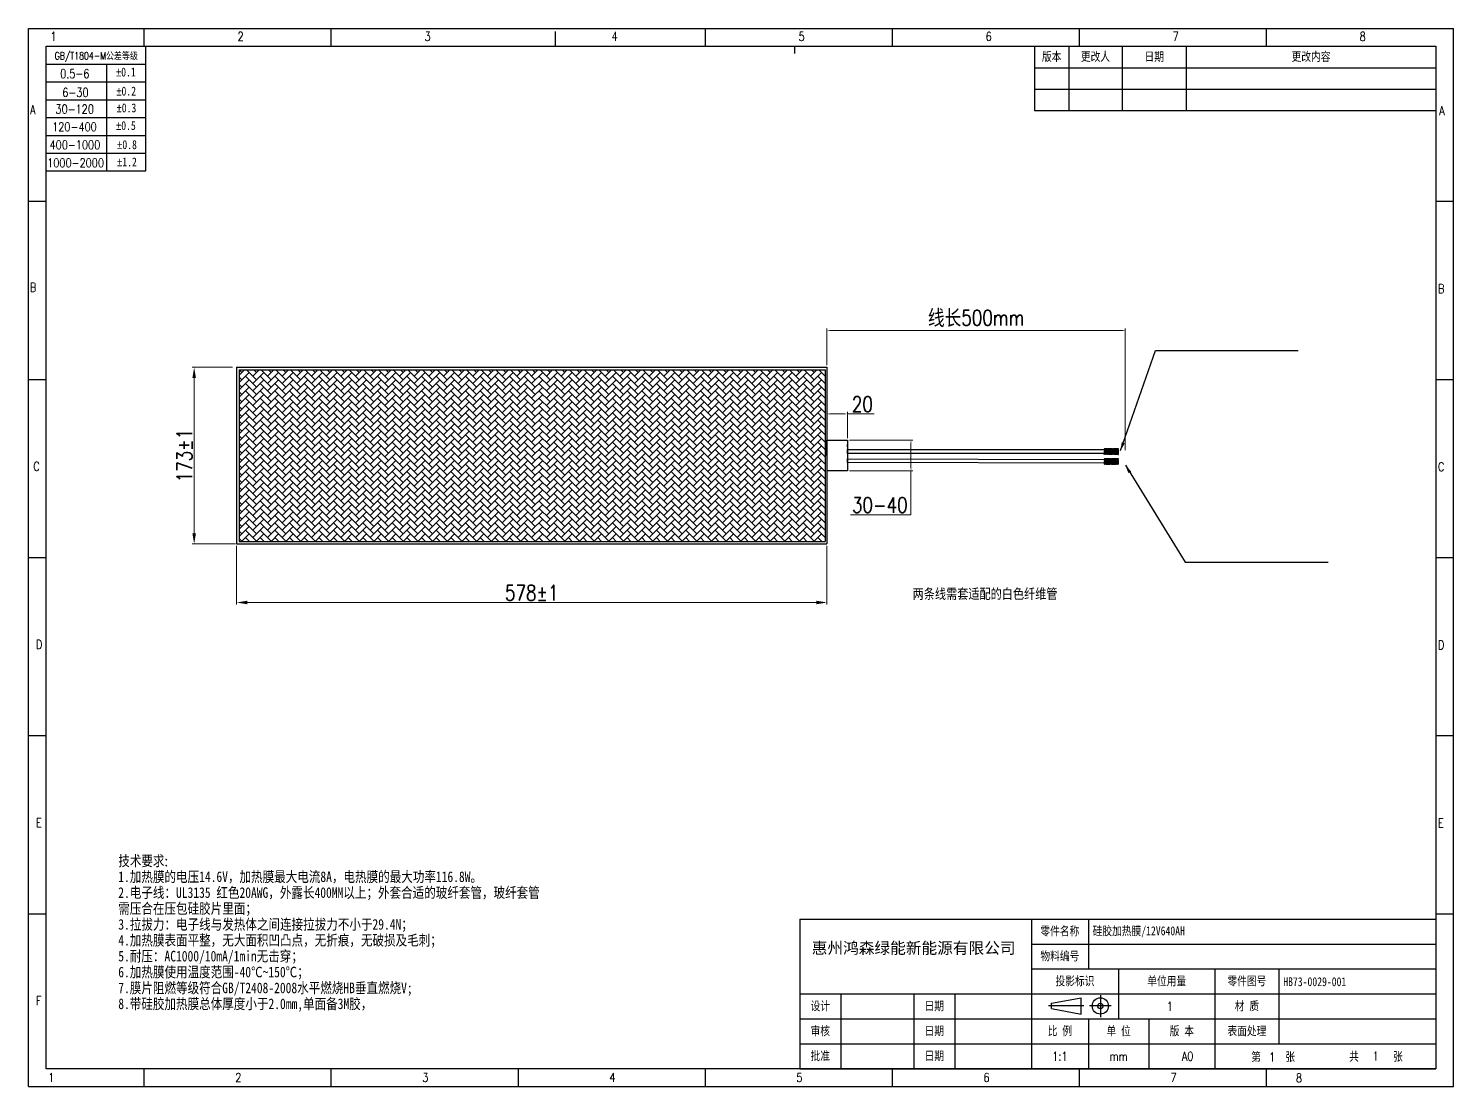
# Model space of a CAD drawing. Header units: millimetres. Extents: x 968 to 6118, y -423 to 1223.
# Drawn here: x 968 to 2363, y -283 to 753 of the extents above; entities that cross this region are included whole.
import ezdxf

# ---------------------------------------------------------------- set-up
doc = ezdxf.new("R2010")
doc.units = ezdxf.units.MM
doc.header["$LTSCALE"] = 30
doc.header["$PDMODE"] = 3
doc.header["$PDSIZE"] = 0.3
doc.layers.get('0').update_dxf_attribs({"linetype": 'CONTINUOUS'})
doc.layers.get('Defpoints').update_dxf_attribs({"linetype": 'CONTINUOUS'})
for name, color, linetype in [('WM2410-00604-0039', 7, 'CONTINUOUS'), ('WM7432-01281-0035', 7, 'CONTINUOUS'), ('WM7432-01281-0039', 7, 'CONTINUOUS')]:
    doc.layers.add(name, color=color, linetype=linetype)
doc.styles.get("Standard").update_dxf_attribs({"font": 'simplex.shx', "width": 0.8})
doc.styles.add('TEXTSTYLE_1', font='gdt', dxfattribs={"width": 0.8})
doc.dimstyles.get("Standard").update_dxf_attribs({"dimtxt": 15, "dimasz": 12, "dimexe": 2, "dimexo": 0.5, "dimtad": 1, "dimdsep": 46, "dimtxsty": 'Standard', "dimblk": '_FILLED', "dimblk1": '_FILLED', "dimblk2": '_FILLED', "dimcen": 0.09, "dimadec": 0, "dimazin": 0, "dimtol": 1, "dimtp": 0.01, "dimtm": 0.01, "dimtfac": 1, "dimtofl": 0, "dimtmove": 0, "dimatfit": 3, "dimldrblk": '_FILLED', "dimfxl": 1, "dimtolj": 1, "dimarcsym": 0})
doc.dimstyles.new('YanXiu', dxfattribs={"dimscale": 2, "dimtxt": 2, "dimasz": 2.2, "dimexe": 0.66, "dimexo": 0.66, "dimgap": 0.66, "dimtad": 1, "dimtoh": 1, "dimdsep": 46, "dimtxsty": 'Standard', "dimcen": 0.5, "dimclrd": 1, "dimclre": 1, "dimclrt": 4, "dimazin": 2, "dimtfac": 1, "dimtmove": 0, "dimatfit": 3, "dimfxl": 1, "dimlwd": 5, "dimlwe": 5, "dimarcsym": 0})

# ---------------------------------------------------------------- blocks, each defined once
blk = doc.blocks.new('*T52')
at = {"color": 0, "linetype": 'ByBlock', "lineweight": -2, "transparency": 16777216}
for p, q in [((0, 0), (392.7500969215696, 0)), ((0, 0), (0, -62.78420732313589)), ((33.48491057233923, 0), (33.48491057233923, -62.78420732313589)), ((85.80508334161914, 0), (85.80508334161914, -62.78420732313589)), ((148.5892906647553, 0), (148.5892906647553, -62.78420732313589)), ((392.7500969215696, 0), (392.7500969215696, -62.78420732313589)), ((0, -20.92806910771196), (392.7500969215696, -20.92806910771196)), ((0, -41.85613821542393), (392.7500969215696, -41.85613821542393)), ((0, -62.78420732313589), (392.7500969215696, -62.78420732313589))]:
    blk.add_line(p, q, dxfattribs=at)
at = {"color": 0, "transparency": 16777216, "char_height": 8.720028795054397, "attachment_point": 5}
for s, insert, width in [('版本', (16.74245528616962, -10.46403455385598), 32.85706849910785), ('更改人', (59.64499695697918, -10.46403455385598), 51.69233069604862), ('日期', (117.1971870031873, -10.46403455385598), 62.15636524990463), ('更改内容', (270.6696937931627, -10.46403455385598), 243.532964183583)]:
    blk.add_mtext(s, dxfattribs=dict(at, insert=insert, width=width))
blk = doc.blocks.new('*D53')
at = {"color": 3, "lineweight": 5, "transparency": 16777216}
for p, q in [((1167.680008904013, 421.0547114913238), (1128.151349704126, 421.0547114913238)), ((1130.131349704126, 258.5547114913236), (1130.131349704126, 410.5547114913238)), ((1170.680008904013, 248.0547114913237), (1128.151349704126, 248.0547114913237))]:
    blk.add_line(p, q, dxfattribs=at)
at = {"color": 3, "transparency": 16777216}
for points in [[(1128.381349704126, 410.5547114913238), (1131.881349704126, 410.5547114913238), (1130.131349704126, 421.0547114913238)], [(1128.381349704126, 258.5547114913236), (1131.881349704126, 258.5547114913236), (1130.131349704126, 248.0547114913237)]]:
    blk.add_solid(points, dxfattribs=at)
at = {"layer": 'Defpoints', "color": 0, "transparency": 16777216}
for p in [(1130.131349704126, 421.0547114913238), (1169.660008904013, 421.0547114913238), (1172.660008904013, 248.0547114913237)]:
    blk.add_point(p, dxfattribs=at)
at = {"color": 0, "transparency": 16777216, "insert": (1120.651349704125, 334.5547114913233), "char_height": 15, "attachment_point": 5, "rotation": 90}
blk.add_mtext('173%%P1', dxfattribs=at)
blk = doc.blocks.new('*D54')
at = {"color": 3, "lineweight": 5, "transparency": 16777216}
for p, q in [((1171.660008904012, 246.0747114913238), (1171.660008904012, 188.7235451960449)), ((1749.660008904012, 246.0747114913235), (1749.660008904012, 188.7235451960449)), ((1739.160008904012, 190.7035451960448), (1182.160008904012, 190.7035451960448))]:
    blk.add_line(p, q, dxfattribs=at)
at = {"color": 3, "transparency": 16777216}
for points in [[(1182.160008904012, 192.4535451960448), (1182.160008904012, 188.9535451960448), (1171.660008904012, 190.7035451960448)], [(1739.160008904012, 192.4535451960448), (1739.160008904012, 188.9535451960448), (1749.660008904012, 190.7035451960448)]]:
    blk.add_solid(points, dxfattribs=at)
at = {"layer": 'Defpoints', "color": 0, "transparency": 16777216}
for p in [(1171.660008904012, 248.0547114913238), (1749.660008904012, 248.0547114913235), (1171.660008904012, 190.7035451960448)]:
    blk.add_point(p, dxfattribs=at)
at = {"color": 0, "transparency": 16777216, "insert": (1460.660008904012, 200.1835451960448), "char_height": 15, "attachment_point": 5}
blk.add_mtext('578%%P1', dxfattribs=at)
blk = doc.blocks.new('_FILLED')
at = {"color": 0, "linetype": 'ByBlock'}
blk.add_solid([(0, 0), (-1, 0.2), (-1, -0.2)], dxfattribs=at)
blk = doc.blocks.new('*D57')
at = {"color": 3, "lineweight": 5, "transparency": 16777216}
for p, q in [((1771.640008904013, 349.5547114913237), (1833.941465769884, 349.5547114913237)), ((1831.961465769884, 346.5547114913237), (1831.961465769884, 322.5547114913237)), ((1771.640008904013, 319.5547114913237), (1833.941465769884, 319.5547114913237)), ((1831.961465769884, 319.5547114913237), (1831.961465769884, 276.6839393950526)), ((1831.961465769884, 276.6839393950526), (1772.838608627027, 276.6839393950526))]:
    blk.add_line(p, q, dxfattribs=at)
at = {"color": 3, "transparency": 16777216}
for points in [[(1831.461465769884, 346.5547114913237), (1832.461465769884, 346.5547114913237), (1831.961465769884, 349.5547114913237)], [(1831.461465769884, 322.5547114913237), (1832.461465769884, 322.5547114913237), (1831.961465769884, 319.5547114913237)]]:
    blk.add_solid(points, dxfattribs=at)
at = {"layer": 'Defpoints', "color": 0, "transparency": 16777216}
for p in [(1769.660008904013, 349.5547114913237), (1769.660008904013, 319.5547114913237), (1831.961465769884, 319.5547114913237)]:
    blk.add_point(p, dxfattribs=at)
at = {"color": 0, "transparency": 16777216, "insert": (1801.410037198455, 286.163939395052), "char_height": 15, "width": 109.0703017568349, "attachment_point": 5}
blk.add_mtext('30-40', dxfattribs=at)
blk = doc.blocks.new('*D58')
at = {"color": 3, "lineweight": 5, "transparency": 16777216}
for p, q in [((1749.660008904012, 351.5347114913236), (1749.660008904012, 377.3173279488133)), ((1769.660008904012, 351.5347114913236), (1769.660008904012, 377.3173279488133)), ((1752.660008904012, 375.3373279488133), (1766.660008904012, 375.3373279488133)), ((1769.660008904012, 375.3373279488133), (1796.048580332583, 375.3373279488133))]:
    blk.add_line(p, q, dxfattribs=at)
at = {"color": 3, "transparency": 16777216}
for points in [[(1752.660008904012, 375.8373279488133), (1752.660008904012, 374.8373279488133), (1749.660008904012, 375.3373279488133)], [(1766.660008904012, 375.8373279488133), (1766.660008904012, 374.8373279488133), (1769.660008904012, 375.3373279488133)]]:
    blk.add_solid(points, dxfattribs=at)
at = {"layer": 'Defpoints', "color": 0, "transparency": 16777216}
for p in [(1769.660008904012, 375.3373279488133), (1749.660008904012, 349.5547114913236), (1769.660008904012, 349.5547114913236)]:
    blk.add_point(p, dxfattribs=at)
at = {"color": 0, "transparency": 16777216, "insert": (1784.354294618298, 384.8173279488133), "char_height": 15, "attachment_point": 5}
blk.add_mtext('20', dxfattribs=at)
blk = doc.blocks.new('*D59')
at = {"color": 3, "lineweight": 5, "transparency": 16777216}
for p, q in [((1749.660008904013, 423.0347114913236), (1749.660008904013, 458.8945887705902)), ((1752.660008904013, 456.9145887705902), (2038.818354898713, 456.9145887705902)), ((2041.818354898713, 339.8080061672362), (2041.818354898713, 458.8945887705902))]:
    blk.add_line(p, q, dxfattribs=at)
at = {"color": 3, "transparency": 16777216}
for points in [[(1752.660008904013, 457.4145887705902), (1752.660008904013, 456.4145887705902), (1749.660008904013, 456.9145887705902)], [(2038.818354898713, 457.4145887705902), (2038.818354898713, 456.4145887705902), (2041.818354898713, 456.9145887705902)]]:
    blk.add_solid(points, dxfattribs=at)
at = {"layer": 'Defpoints', "color": 0, "transparency": 16777216}
for p in [(2041.818354898713, 456.9145887705902), (1749.660008904013, 421.0547114913236), (2041.818354898713, 337.8280061672361)]:
    blk.add_point(p, dxfattribs=at)
at = {"color": 0, "transparency": 16777216, "insert": (1895.739181901363, 468.740957485674), "char_height": 15, "attachment_point": 5}
blk.add_mtext('{\\fSimSun|b0|i0|c134|p2;线长}500mm', dxfattribs=at)

msp = doc.modelspace()

# ---------------------------------------------------------------- hatches: boundary and pattern name
h = msp.add_hatch()
h.set_pattern_fill('AR-HBONE', color=0, scale=0.05)
h.set_pattern_definition([(45, (2638.783096744269, 67.5206005722157), (7.105427357601002e-16, 7.184204896855324), [15.24, -5.08]), (135, (2642.375196744269, 71.11270057221569), (7.105427357601002e-16, 7.184204896855324), [15.24, -5.08])])
h.paths.add_polyline_path([(1747.832255673726, 250.5547114913236), (1747.832255673726, 418.5547114913236), (1174.160008904012, 418.5547114913236), (1174.160008904012, 250.5547114913236)])
h.paths.add_polyline_path([(1747.832255673726, 329.6974290469573), (1747.832255673726, 312.8158309821976), (1747.832255673726, 316.7281421693833), (1747.832255673726, 341.7683449486781)], flags=17)
at = {"ltscale": 0.2}
h = msp.add_hatch(dxfattribs=at)
h.set_pattern_fill('ANSI37', color=256, scale=3.5, style=0)
h.set_pattern_definition([(45, (6687.016633012758, 7943.976380466076), (-0.3093592167691145, 0.3093592167691145), []), (135, (6687.016633012758, 7943.976380466076), (-0.3093592167691145, -0.3093592167691145), [])])
h.paths.add_polyline_path([(2034.986051247309, 335.6645166670701), (2034.986051247309, 341.6145166670701), (2020.986051247309, 341.6145166670701), (2020.986051247309, 335.6645166670701)])
h = msp.add_hatch(dxfattribs=at)
h.set_pattern_fill('ANSI37', color=256, scale=3.5, style=0)
h.set_pattern_definition([(45, (6687.211129320911, 7934.152784377929), (-0.3093592167691145, 0.3093592167691145), []), (135, (6687.211129320911, 7934.152784377929), (-0.3093592167691145, -0.3093592167691145), [])])
h.paths.add_polyline_path([(2035.180547555462, 325.8409205789229), (2035.180547555462, 331.7909205789229), (2021.180547555462, 331.7909205789229), (2021.180547555462, 325.8409205789229)])

# ---------------------------------------------------------------- linework, layer by layer
at = {"color": 0}
for p, q in [((1171.660008904012, 421.0547114913236), (1171.660008904012, 248.0547114913236)), ((1171.660008904012, 421.0547114913236), (1749.660008904012, 421.0547114913236)), ((1749.660008904013, 421.0547114913236), (1749.660008904013, 248.0547114913236)), ((967.9378070026512, 60.36941305468605), (967.9378070026512, 409.1705648495372)), ((1174.160008904012, 418.5547114913236), (1174.160008904012, 250.5547114913236)), ((1174.160008904012, 418.5547114913236), (1747.832255673725, 418.5547114913236)), ((1747.832255673726, 418.5547114913236), (1747.832255673726, 250.5547114913236)), ((1171.660008904012, 248.0547114913234), (1749.660008904012, 248.0547114913234)), ((1174.160008904012, 250.554711491322), (1747.832255673725, 250.5547114913236)), ((1723.092300639605, -119.2631361189253), (2345.70235659456, -119.2631361189253)), ((1723.092300639605, -119.2631361189253), (1723.092300639605, -265.7596198739553)), ((1949.813049306838, -119.2631361189253), (1949.813049306838, -265.7596198739553)), ((2005.621233594238, -119.2631361189253), (2005.621233594238, -168.0952973706026)), ((2345.70235659456, -119.2631361189253), (2345.70235659456, -265.7596198739553)), ((1949.813049306838, -143.6792167447639), (2345.70235659456, -143.6792167447639)), ((1949.813049306838, -168.0952973706026), (2345.70235659456, -168.0952973706026)), ((2035.269331497009, -168.0952973706026), (2035.269331497009, -216.9274586222789)), ((2129.445642481712, -168.0952973706026), (2129.445642481712, -265.7596198739553)), ((2192.229849804849, -168.0952973706026), (2192.229849804849, -241.3435392481175)), ((1723.092300639605, -192.5113779964404), (2345.70235659456, -192.5113779964404)), ((1763.204433096223, -192.5113779964404), (1763.204433096223, -265.7596198739553)), ((1834.708669214413, -192.5113779964404), (1834.708669214413, -265.7596198739553)), ((1874.820801671039, -192.5113779964404), (1874.820801671039, -265.7596198739553)), ((1723.092300639605, -216.9274586222789), (2345.70235659456, -216.9274586222789)), ((2005.621233594238, -216.9274586222789), (2005.621233594238, -265.7596198739553)), ((2064.917429399777, -216.9274586222789), (2064.917429399777, -265.7596198739553)), ((1723.092300639605, -241.3435392481175), (2345.70235659456, -241.3435392481175)), ((1723.092300639605, -265.7596198739553), (2345.70235659456, -265.7596198739553))]:
    msp.add_line(p, q, dxfattribs=at)
for p, q in [((1749.660008904012, 334.5547114913236), (1749.660008904012, 349.5547114913236)), ((1749.660008904012, 349.5547114913236), (1769.660008904012, 349.5547114913236)), ((1769.660008904012, 349.5547114913236), (1769.660008904012, 319.5547114913236)), ((1769.660008904012, 319.5547114913236), (1749.660008904012, 319.5547114913236)), ((1171.660008904012, 248.0547114913235), (1749.660008904012, 248.0547114913235)), ((1171.660008904012, 248.0547114913236), (1749.660008904012, 248.0547114913236))]:
    msp.add_line(p, q)
for points in [[(1769.660008904012, 343.2761359489543), (1769.660008904012, 343.2761359489543), (1769.660008904012, 345.3660931162087), (1769.660008904012, 345.3660931162087)], [(1769.660008904012, 340.5307300545253), (2025.945244170478, 340.5307300545253), (2025.945244170446, 336.5858539541618), (1769.66000890398, 336.5858539541618)], [(1769.660008904028, 331.3633143288278), (2026.068124728037, 330.7922446253225), (2026.068124728004, 327.1104308021276), (1769.660008903996, 327.6815005056328)]]:
    msp.add_lwpolyline(points, close=True)
at = {"layer": 'WM7432-01281-0039', "color": 0}
for p, q in [((967.9378070026512, -283.1997214637604), (967.9378070026512, 752.7396993679833)), ((967.9378070026512, 752.7396993679833), (2363.14241418363, 752.7396993679833)), ((1081.298181336264, 735.2996417783982), (1081.298181336264, 752.7396993679833)), ((1264.41878602875, 735.2996417783982), (1264.41878602875, 752.7396993679833)), ((1483.80324402306, 735.2996417783982), (1483.80324402306, 749.8330231030527)), ((1630.659995413706, 735.2996417783982), (1630.659995413706, 752.7396993679833)), ((1813.780600106187, 735.2996417783982), (1813.780600106187, 752.7396993679833)), ((1996.901204798666, 735.2996417783982), (1996.901204798666, 752.7396993679833)), ((2180.021809491152, 735.2996417783982), (2180.021809491152, 752.7396993679833)), ((2363.14241418363, -283.1997214637604), (2363.14241418363, 752.7396993679833)), ((985.3778645927634, -265.759663874175), (985.3778645927634, 735.2996417783982)), ((985.3778645927634, 735.2996417783982), (2345.702356594046, 735.2996417783982)), ((1082.83375724563, 613.2192386497295), (1082.83375724563, 735.2996417783982)), ((1717.860283362683, 735.2996417783982), (1717.860283362683, 728.3236187421453)), ((2345.702356594046, 735.2996417783982), (2345.702356594046, -265.759663874175)), ((985.3778645927634, 717.8595841882891), (1082.83375724563, 717.8595841882891)), ((1044.761207710152, 613.2560438068365), (1044.761207710152, 717.8963893453965)), ((985.3778645927634, 700.4195265987034), (1082.83375724563, 700.4195265987034)), ((985.3778645927634, 682.9794690091182), (1082.83375724563, 682.9794690091182)), ((985.3778645927634, 665.5394114190094), (1082.83375724563, 665.5394114190094)), ((985.3778645927634, 648.0993538294235), (1082.83375724563, 648.0993538294235)), ((985.3778645927634, 630.6592962398377), (1082.83375724563, 630.6592962398377)), ((985.3778645927634, 613.2192386497295), (1082.83375724563, 613.2192386497295)), ((967.9378070026512, 583.571140747486), (985.3778645927634, 583.571140747486)), ((2345.702356594046, 583.571140747486), (2363.14241418363, 583.571140747486)), ((967.9378070026512, 409.1705648495372), (985.3778645927634, 409.1705648495372)), ((2345.702356594046, 409.1705648495372), (2363.14241418363, 409.1705648495372)), ((967.9378070026512, 234.7699889521121), (985.3778645927634, 234.7699889521121)), ((2345.702356594046, 234.7699889521121), (2363.14241418363, 234.7699889521121)), ((967.9378070026512, 60.36941305468605), (985.3778645927634, 60.36941305468605)), ((2345.702356594046, 60.36941305468605), (2363.14241418363, 60.36941305468605)), ((967.9378070026512, -114.0311628432627), (985.3778645927634, -114.0311628432627)), ((2345.702356594046, -114.0311628432627), (2363.14241418363, -114.0311628432627)), ((2017.369339108149, -193.7140286002746), (2017.435050338752, -215.380947960048)), ((2001.210107977023, -204.3175836150229), (1966.748554180004, -204.3175836150229)), ((1969.399442933303, -201.6666948612047), (1998.559219223728, -196.3649173540921)), ((1969.399442933303, -206.9684723688407), (1969.399442933303, -201.6666948612047)), ((1969.399442933303, -206.9684723688407), (1998.559219223728, -212.2702498759533)), ((1998.559219223728, -212.2702498759533), (1998.559219223728, -196.3649173540921)), ((2027.972894122893, -204.3175836150229), (2006.759055497861, -204.3228351063913)), ((2345.702356594046, -265.759663874175), (985.3778645927634, -265.759663874175)), ((1081.298181336264, -283.1997214637604), (1081.298181336264, -265.759663874175)), ((1264.41878602875, -283.1997214637604), (1264.41878602875, -265.759663874175)), ((1447.539390721229, -283.1997214637604), (1447.539390721229, -265.759663874175)), ((1630.659995413706, -283.1997214637604), (1630.659995413706, -265.759663874175)), ((1813.780600106187, -283.1997214637604), (1813.780600106187, -265.759663874175)), ((1996.901204798666, -283.1997214637604), (1996.901204798666, -265.759663874175)), ((2180.021809491152, -283.1997214637604), (2180.021809491152, -265.759663874175)), ((967.9378070026512, -283.1997214637604), (2363.14241418363, -283.1997214637604))]:
    msp.add_line(p, q, dxfattribs=at)
for radius in [7.952666260930561, 2.650888753817921]:
    msp.add_circle((2017.369339108149, -204.3175836150229), radius, dxfattribs=at)

# ---------------------------------------------------------------- block references
msp.add_blockref('*T52', (1952.943433110736, 735.2977830493242))

# ---------------------------------------------------------------- texts
at = {"color": 0, "lineweight": 13, "insert": (1833.556703203794, 204.2291597227256), "char_height": 10, "width": 757.3713720316622, "attachment_point": 1}
msp.add_mtext('{\\fsimsun|b0|i0|c134|p2;两条线需套适配的白色\\fsimsun|b0|i0|c134|p54;\\C256;纤维管}', dxfattribs=at)
at = {"color": 0, "char_height": 8.720028795054397}
for s, insert, width, attachment_point in [('零件名称', (1977.717141450539, -131.4711764318449), 55.18034221417504, 5), ('{\\fSimSun|b0|i0|c134|p2;硅胶加热膜/12V640AH}', (2009.858337549242, -131.8275940202712), 339.4532809270885, 4), ('物料编号', (1977.717141450539, -155.8872570576829), 55.18034221417504, 5), ('投影标识', (1992.541190401919, -180.3033376835215), 84.82844011694144, 5), ('单位用量', (2082.357486989361, -180.3033376835215), 93.54846891147263, 5), ('零件图号', (2160.83774614328, -180.3033376835215), 62.15636524990465, 5), ('{\\fSimSun|b0|i0|c134|p2;HB73-0029-001}', (2196.466953759847, -180.6597552719481), 339.4532809270885, 4), ('设计', (1743.148366867919, -204.71941830936), 39.48429038339103, 5), ('日期', (1854.764735442726, -204.71941830936), 39.48429038339103, 5), ('1', (2082.357486989361, -204.71941830936), 339.4532809270885, 4), ('材 质', (2160.83774614328, -204.71941830936), 62.15636524990465, 5), ('审核', (1743.148366867919, -229.1354989351979), 39.48429038339103, 5), ('日期', (1854.764735442726, -229.1354989351979), 39.48429038339103, 5), ('比 例', (1977.717141450539, -229.1354989351979), 55.18034221417504, 5), ('单 位', (2035.269331497005, -229.1354989351979), 58.66835373230144, 5), ('版 本', (2097.181535940743, -229.1354989351979), 63.90037100870623, 5), ('表面处理', (2160.83774614328, -229.1354989351979), 62.15636524990465, 5), ('批准', (1743.148366867919, -253.5515795610364), 39.48429038339103, 5), ('日期', (1854.764735442726, -253.5515795610364), 39.48429038339103, 5), ('1:1', (1977.717141450539, -253.5515795610364), 55.18034221417504, 5), ('A0', (2097.181535940743, -253.5515795610364), 339.4532809270885, 4), ('mm', (2035.269331497005, -253.5515795610364), 58.66835373230144, 5)]:
    msp.add_mtext(s, dxfattribs=dict(at, insert=insert, width=width, attachment_point=attachment_point))
at = {"layer": 'WM2410-00604-0039', "color": 0, "insert": (1834.578550428835, -141.9415248109914), "char_height": 11.25, "width": 222.9724995784569, "attachment_point": 2, "line_spacing_factor": 0.9}
msp.add_mtext('{\\fSimSun|b1|i0|c134|p2;\\W1;\\C256;惠州鸿森绿能新能源有限公司}', dxfattribs=at)
at = {"layer": 'WM7432-01281-0035', "color": 0, "insert": (1055.838082364992, -57.02303905241433), "char_height": 10.368, "width": 554.4167057692978, "attachment_point": 1, "line_spacing_factor": 0.9}
msp.add_mtext('{\\fSimSun|b0|i0|c134|p2;技术要求}:\\P{\\fSimSun|b0|i0|c134|p2;1.加热膜的电压14.6V，加热膜最大电流8A，电热膜的最大功率116.8W。\\P2.电子线：UL3135 红色20AWG，外露长400MM以上；外套合适的玻纤套管，玻纤套管\\P需压合在压包硅胶片里面；\\P3.拉拔力：电子线与发热体之间连接拉拔力不小于29.4N；\\P4.加热膜表面平整，无大面积凹凸点，无折痕，无破损及毛刺；\\P5.耐压：AC1000/10mA/1min无击穿；\\P6.加热膜使用温度范围-40℃~150℃；\\P7.膜片阻燃等级符合GB/T2408-2008水平燃烧HB垂直燃烧V;\\P8.带硅胶加热膜总体厚度小于2.0mm,单面备3M胶，}', dxfattribs=at)
at = {"layer": 'WM7432-01281-0039', "color": 0}
for s, insert, char_height, width, attachment_point, line_spacing_factor in [('1', (989.4375927065869, 749.3331659377129), 8.720028795054397, 6.403771146065598, 1, 0.9), ('2', (1172.558197399068, 749.3331659377129), 8.720028795054397, 6.403771146065598, 1, 0.9), ('3', (1355.678802091549, 749.3331659377129), 8.720028795054397, 6.403771146065598, 1, 0.9), ('4', (1538.799406784028, 749.3331659377129), 8.720028795054397, 6.403771146065598, 1, 0.9), ('5', (1721.920011476506, 749.3331659377129), 8.720028795054397, 6.403771146065598, 1, 0.9), ('6', (1905.040616168981, 749.3331659377129), 8.720028795054397, 6.403771146065598, 1, 0.9), ('7', (2088.161220861462, 749.3331659377129), 8.720028795054397, 6.403771146065598, 1, 0.9), ('8', (2271.281825553951, 749.3331659377129), 8.720028795054397, 6.403771146065598, 1, 0.9), ('GB/T1804-M公差等级', (1034.313629022082, 729.49087300527), 6.976023035729598, 92.1053041460944, 2, 1.0000002), ('0.5-6', (1013.260726431767, 712.8933425341631), 8.720028795054397, 32.01885573137439, 2, 1.0000002), ('6-30', (1013.88897973214, 694.496480704848), 8.720028795054397, 25.61508458478559, 2, 1.0000002), ('A', (969.5262873896729, 677.6260836401359), 8.720028795054397, 6.403771146065598, 1, 0.9), ('30-120', (1013.140767905334, 678.199551293131), 8.720028795054397, 38.42262687744, 2, 1.0000002), ('A', (2349.122020089774, 676.7408931501443), 8.720028795054397, 6.403771146065598, 1, 0.9), ('120-400', (1012.958626568942, 660.7860236480321), 8.720028795054397, 44.8263980235056, 2, 1.0000002), ('400-1000', (1013.396844687619, 643.232907288284), 8.720028795054397, 51.23016917009438, 2, 1.0000002), ('1000-2000', (1014.03119027866, 625.5413585331287), 8.720028795054397, 57.63394031615998, 2, 1.0000002), ('B', (969.2351129546976, 503.6385691498228), 8.720028795054397, 6.403771146065598, 1, 0.9), ('B', (2347.966351016581, 502.3403172527194), 8.720028795054397, 6.403771146065598, 1, 0.9), ('C', (972.691398636038, 328.3915559423797), 8.720028795054397, 6.403771146065598, 1, 0.9), ('C', (2347.966351016581, 327.9397413552937), 8.720028795054397, 6.403771146065598, 1, 0.9), ('D', (975.1601741227189, 153.990980044954), 8.720028795054397, 6.403771146065598, 1, 0.9), ('D', (2347.966351016581, 153.5391654573446), 8.720028795054397, 6.403771146065598, 1, 0.9), ('E', (975.1601741227189, -20.40959585299481), 8.720028795054397, 6.403771146065598, 1, 0.9), ('E', (2347.966351016581, -20.86141044008099), 8.720028795054397, 6.403771146065598, 1, 0.9), ('F', (975.1601741227189, -194.8101717504202), 8.720028795054397, 6.403771146065598, 1, 0.9), ('第     张', (2186.615774108363, -249.6648084651584), 8.720028795054397, 57.56581509137439, 2, 0.9), ('1', (2185.609371875733, -250.0462455361043), 8.720028795054397, 6.403771146065598, 2, 0.9), ('共       张', (2287.274695168232, -249.3639279297176), 8.720028795054397, 70.37335738350556, 2, 0.9), ('1', (2286.926111278399, -248.9236625566903), 8.720028795054397, 6.403771146065598, 2, 0.9), ('1', (987.3227836505823, -270.0114572436728), 8.720028795054397, 6.403771146065598, 1, 0.9), ('2', (1170.443388343062, -270.0114572436728), 8.720028795054397, 6.403771146065598, 1, 0.9), ('3', (1353.563993035548, -270.0114572436728), 8.720028795054397, 6.403771146065598, 1, 0.9), ('4', (1536.684597728022, -270.0114572436728), 8.720028795054397, 6.403771146065598, 1, 0.9), ('5', (1719.8052024205, -270.0114572436728), 8.720028795054397, 6.403771146065598, 1, 0.9), ('6', (1902.925807112984, -270.0114572436728), 8.720028795054397, 6.403771146065598, 1, 0.9), ('7', (2086.046411805466, -270.0114572436728), 8.720028795054397, 6.403771146065598, 1, 0.9), ('8', (2208.774861906523, -270.316287533596), 8.720028795054397, 6.403771146065598, 1, 0.9)]:
    msp.add_mtext(s, dxfattribs=dict(at, insert=insert, char_height=char_height, width=width, attachment_point=attachment_point, line_spacing_factor=line_spacing_factor))
at = {"layer": 'WM7432-01281-0039', "color": 0, "char_height": 8.720028795054397, "width": 29.38468036584746, "attachment_point": 2, "line_spacing_factor": 1.0000002, "style": 'TEXTSTYLE_1'}
for s, insert in [('{\\Fgdt;`}\\F仿宋;0.1', (1063.252516310159, 714.4749048089025)), ('{\\Fgdt;`}\\F仿宋;0.2', (1063.557877894177, 695.8125362458504)), ('{\\Fgdt;`}\\F仿宋;0.3', (1063.820408108689, 679.3613636649757)), ('{\\Fgdt;`}\\F仿宋;0.5', (1063.306809319692, 662.0698268956912)), ('{\\Fgdt;`}\\F仿宋;0.8', (1064.400387105555, 643.3776403368347)), ('{\\Fgdt;`}\\F仿宋;1.2', (1064.351220821051, 626.425218399743))]:
    msp.add_mtext(s, dxfattribs=dict(at, insert=insert))

# ---------------------------------------------------------------- dimensions: what is measured, and where the dimension line sits
for base, p1, p2, text, override, picture, middle in [((2041.818354898713, 456.9145887705902), (1749.660008904013, 421.0547114913236), (2041.818354898713, 337.8280061672361), '{\\fSimSun|b0|i0|c134|p2;线长}500mm', {"dimscale": 3, "dimtxt": 5, "dimasz": 1, "dimclrd": 3, "dimclre": 3, "dimclrt": 0}, '*D59', (1895.739181901363, 468.740957485674)), ((1171.660008904012, 190.7035451960448), (1749.660008904012, 248.0547114913235), (1171.660008904012, 248.0547114913238), '<>%%P1', {"dimscale": 3, "dimtxt": 5, "dimasz": 3.5, "dimclrd": 3, "dimclre": 3, "dimclrt": 0}, '*D54', (1460.660008904012, 200.1835451960448))]:
    dim = msp.add_linear_dim(base=base, p1=p1, p2=p2, text=text, dimstyle='YanXiu', override=override)
    dim.commit()
    dim.dimension.update_dxf_attribs({"geometry": picture, "text_midpoint": middle})
dim = msp.add_linear_dim(base=(1130.131349704126, 421.0547114913238), p1=(1172.660008904012, 248.0547114913236), p2=(1169.660008904012, 421.0547114913236), angle=90, text='<>%%P1', dimstyle='YanXiu', override={"dimscale": 3, "dimtxt": 5, "dimasz": 3.5, "dimclrd": 3, "dimclre": 3, "dimclrt": 0})
dim.commit()
dim.dimension.update_dxf_attribs({"geometry": '*D53', "text_midpoint": (1120.651349704125, 334.5547114913233)})
at = {"color": 242, "true_color": 0xcd2027}
dim = msp.add_linear_dim(base=(1769.660008904012, 375.3373279488133), p1=(1749.660008904012, 349.5547114913236), p2=(1769.660008904012, 349.5547114913236), dimstyle='YanXiu', override={"dimscale": 3, "dimtxt": 5, "dimasz": 1, "dimclrd": 3, "dimclre": 3, "dimclrt": 0}, dxfattribs=at)
dim.commit()
dim.dimension.update_dxf_attribs({"geometry": '*D58', "text_midpoint": (1784.354294618298, 384.8173279488133)})
dim = msp.add_linear_dim(base=(1831.961465769884, 319.5547114913237), p1=(1769.660008904012, 349.5547114913236), p2=(1769.660008904013, 319.5547114913236), angle=90, text='<>-40', dimstyle='YanXiu', override={"dimscale": 3, "dimtxt": 5, "dimasz": 1, "dimclrd": 3, "dimclre": 3, "dimclrt": 0}, dxfattribs=at)
dim.commit()
dim.dimension.update_dxf_attribs({"geometry": '*D57', "text_midpoint": (1801.410037198455, 276.683939395052), "dimtype": 160})

# ---------------------------------------------------------------- leaders
for points in [[(2037.149742621139, 339.4648763740792), (2071.261055230033, 437.45858432726), (2211.11749496099, 437.45858432726)], [(2041.932415524063, 325.0359205789269), (2100.453556513678, 230.0688070307974), (2240.309996244636, 230.0688070307974)]]:
    msp.add_leader(points, dimstyle='Standard', override={"dimasz": 8, "dimexe": 5.346, "dimexo": 1.85625, "dimgap": 0.09, "dimtad": 0, "dimtih": 1, "dimtoh": 1, "dimdec": 4, "dimzin": 0, "dimcen": 2.673, "dimtdec": 4, "dimtzin": 0}, dxfattribs=at)

doc.saveas('drawing.dxf')
